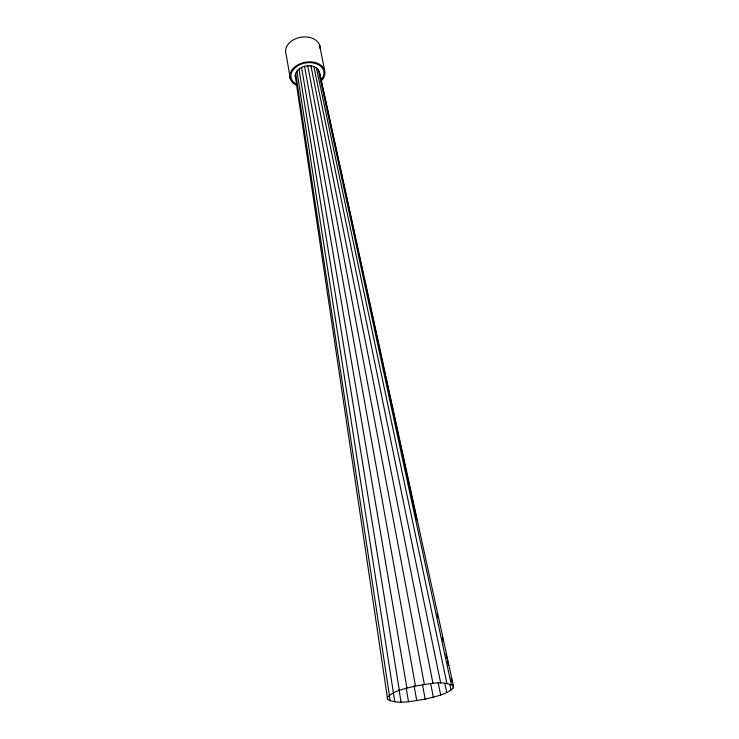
<?xml version="1.0" encoding="UTF-8"?>
<svg xmlns="http://www.w3.org/2000/svg" width="739" height="739" viewBox="0 0 739 739"><rect width="100%" height="100%" fill="white"/><g stroke="black" fill="none" stroke-linecap="round" stroke-linejoin="round"><path stroke-width="1.11" d="M453.349 687.861L453.432 685.875L319.359 71.544C314.602 61.873 296.764 65.023 295.194 75.554L387.652 699.556C399.328 704.849 413.027 700.757 425.193 699.168C434.818 696.535 445.922 695.103 453.349 687.861L452.61 684.48M453.432 685.875C441.95 679.825 427.687 684.526 415.466 685.958C405.887 688.739 394.312 689.893 387.291 697.653L387.652 699.556M319.654 73.798L358.415 251.814M358.905 254.068L359.884 258.576M360.373 260.83L363.57 275.481M364.059 277.735L368.715 299.138M369.204 301.392L416.796 519.979M437.155 613.499L438.135 618.007M442.31 637.157L443.289 641.664M445.986 654.061L446.966 658.569M447.455 660.814L448.444 665.322M451.141 677.718L452.12 682.226M318.241 69.503L451.252 684.342M449.829 684.499L451.039 690.143M316.375 67.803L446.91 683.372M444.823 683.538L446.716 692.572M313.899 66.575L440.684 683.039M438.153 682.559L440.684 694.983M310.962 65.891L432.989 683.381M319.691 45.384L324.532 70.196M430.698 683.658L433.35 697.237M307.775 65.817L424.371 684.379M422.44 684.416L425.193 699.168M304.57 66.344L415.466 685.958M414.108 685.903L416.731 700.674M290.399 79.147L286.113 54.27A17.413 12.581 -10.4 0 1 300.995 37.218A17.413 12.581 -10.4 0 1 320.116 48.645M301.558 67.452L406.912 688.018M406.191 688.018L408.501 701.662M298.962 69.05L399.356 690.392M399.005 689.524L401.028 702.05M295.194 75.554L295.554 77.789M296.949 71.027L394.792 701.819M295.665 73.244L390.22 700.969M297.401 85.733A17.69 12.443 -10.4 0 1 293.281 68.358A17.69 12.443 -10.4 0 1 318.213 63.628A17.69 12.443 -10.4 0 1 320.929 81.272M295.526 83.83A16.674 11.722 -10.4 0 1 295 67.849A16.674 11.722 -10.4 0 1 317.308 64.145A16.674 11.722 -10.4 0 1 321.419 79.535"/></g></svg>
